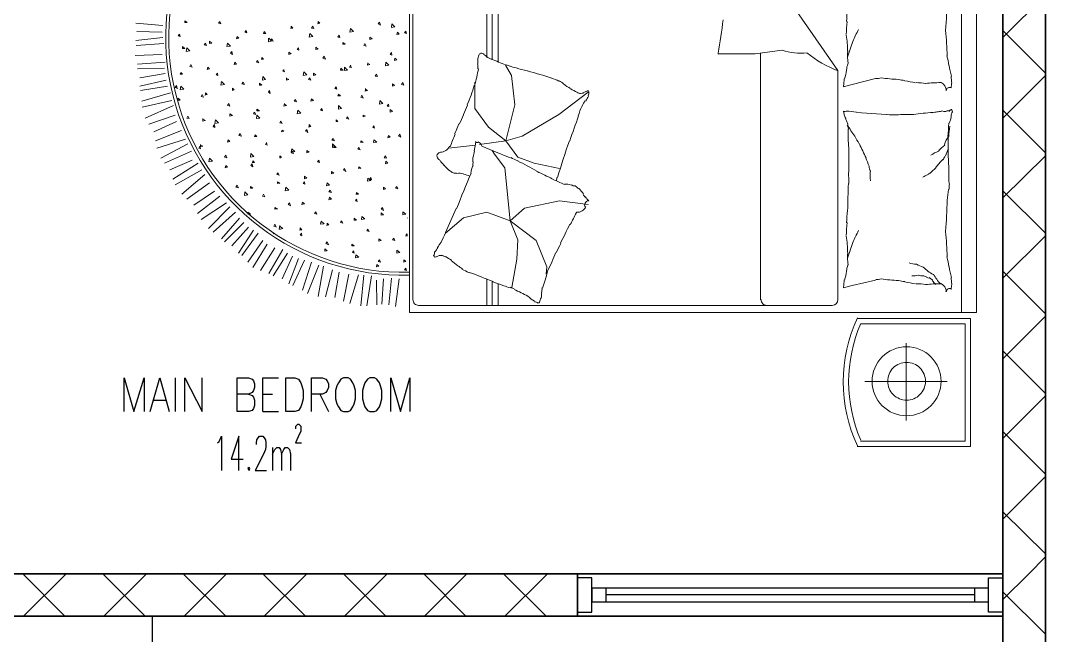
# Model space of a CAD drawing. Header units: millimetres. Extents: x -102235 to 28000, y -9692 to 28742.
# Drawn here: x -73533 to -66302, y 341 to 4678 of the extents above; entities that cross this region are included whole.
import ezdxf

# ---------------------------------------------------------------- set-up
doc = ezdxf.new("R2010")
doc.units = ezdxf.units.MM
doc.header["$MEASUREMENT"] = 0
for name, color, linetype, lineweight in [('Drawing & Figure_Pen_No__141', 7, 'Continuous', 20), ('Drawing & Figure_Pen_No__41', 7, 'Continuous', 25), ('Drawing & Figure_Pen_No__7', 7, 'Continuous', 35)]:
    doc.layers.add(name, color=color, linetype=linetype, lineweight=lineweight)

msp = doc.modelspace()

# ---------------------------------------------------------------- linework, layer by layer
at = {"layer": 'Drawing & Figure_Pen_No__141', "linetype": 'Continuous', "flags": 128}
for points in [[(-69528.9, 5619.8, 0.35115), (-71581, 6060.3, 0.35115), (-72458.7, 4153.8, 0.35115), (-70789.6, 2881.2)], [(-69545.3, 5606.5, 0.351151), (-71571.5, 6041.4, 0.351151), (-72438.1, 4158.9, 0.351152), (-70790.1, 2902.4)], [(-67008.4, 4608, 0.02654), (-66996.6, 4830.2)], [(-67699.9, 4755.1, 0.008774), (-67705.3, 4669.9)], [(-68611.4, 4447.2, 0.007904), (-68575.8, 4683)], [(-67708.4, 4578.8, 0.008188), (-67702.5, 4670.4)], [(-67699.8, 4461.1, 0.062452), (-67708.6, 4575.1)], [(-67660.6, 4530.3, 0.007879), (-67642.6, 4573.6)], [(-67641.9, 4572, 0.007962), (-67622.5, 4614.9)], [(-66996.6, 4428, 0.032938), (-67008.4, 4607.3)], [(-67680.7, 4476.3, 0.009698), (-67660.5, 4530)], [(-70295.5, 4441.7, 0.081562), (-70305.9, 4409.7)], [(-70284.8, 4447, 0.255671), (-70293.2, 4441.3)], [(-70261.3, 4437.7, 0.223779), (-70286.7, 4446.9)], [(-70259, 4436.2, 0.101371), (-70208.7, 4402.9)], [(-68160.5, 4469.2, 0.124043), (-67984.6, 4450.7)], [(-67986.1, 4450.5, 0.085274), (-67765.5, 4323.7)], [(-67697.5, 4464.7, 0.07869), (-67693.4, 4374.1)], [(-67698.6, 4420, 0.009729), (-67680.6, 4474.5)], [(-66983.9, 4360.4, 0.035783), (-66997.8, 4428.3)], [(-70329.2, 4219.4, 0.035487), (-70303.2, 4338.6)], [(-70308.3, 4338.2, 0.069901), (-70308.2, 4372.9)], [(-70305.7, 4408, 0.071857), (-70305.9, 4373.6)], [(-70211.1, 4405, 0.005071), (-70110.4, 4365.6)], [(-70105.9, 4364.5, 0.019449), (-70079.5, 4355.6)], [(-70082, 4355.5, 0.010781), (-70036.6, 4343.2)], [(-69958.2, 4322.4, 0.00619), (-70037.1, 4342.9)], [(-67696.9, 4372.5, 0.047752), (-67706.3, 4327.8)], [(-66981.5, 4360, 0.031868), (-66965.3, 4284.3)], [(-69784.2, 4271.3, 0.01127), (-69957.3, 4322.7)], [(-69734.9, 4250.6, 0.035962), (-69787, 4271.6)], [(-67727.9, 4216.3, 0.023557), (-67721.8, 4266.9)], [(-67720.3, 4265.4, 0.03451), (-67705.6, 4326.9)], [(-67500.2, 4269.4, 0.073035), (-67461.6, 4273.2)], [(-67461.7, 4273.6, 0.023298), (-67339.4, 4262.2)], [(-66967, 4284.1, 0.036865), (-66963.4, 4236.5)], [(-70381.6, 4082.9, 0.029436), (-70332.1, 4221)], [(-69701.3, 4231.7, 0.059522), (-69733.8, 4252.7)], [(-69701.5, 4231.6, 0.038394), (-69653, 4197.2)], [(-69651, 4195.7, 0.017837), (-69606.9, 4171.5)], [(-67724.7, 4211.9, 0.239093), (-67725.5, 4213.7, 0.240745), (-67727.3, 4214.1)], [(-67339.9, 4262.4, 0.018312), (-67294.3, 4254.2)], [(-67218.8, 4237.9, 0.010991), (-67294.8, 4252.6)], [(-67145.9, 4233.8, 0.04229), (-67214.6, 4239.6)], [(-67041, 4239.6, 0.027215), (-67147.9, 4233.8)], [(-67001, 4183.6, 0.263379), (-67039.4, 4240.7)], [(-66965.2, 4202.8, 0.233907), (-66989.6, 4202.9, 0.233851), (-67004.5, 4183.6)], [(-66963.5, 4238.8, 0.049196), (-66967, 4203.6)], [(-69607.9, 4171.8, 0.05346), (-69592.3, 4165.9)], [(-69593.3, 4164.4, 0.075602), (-69583.8, 4163.4)], [(-69582.1, 4163.6, 0.033514), (-69561.6, 4166)], [(-69563.4, 4168.1, 0.189973), (-69546.2, 4178.8)], [(-69546, 4111.5, 0.079712), (-69527.2, 4144.8)], [(-69532, 4180.1, 0.299466), (-69543, 4176.1)], [(-69523.9, 4174.7, 0.328706), (-69532, 4184.3)], [(-69528.2, 4145.5, 0.106367), (-69524, 4174.6)], [(-70407.5, 4015.2, 0.001508), (-70379.2, 4081)], [(-69571.9, 4075.3, 0.011262), (-69599.4, 4005.1)], [(-69548.5, 4112.1, 0.069377), (-69570.8, 4074.4)], [(-66975.4, 4045.2, 0.271435), (-66969.1, 4046.4, 0.271201), (-66967.1, 4052.5)], [(-66966.5, 4053.1, 0.215272), (-66962.7, 4049.5)], [(-70408.3, 4013.6, 0.001508), (-70437.4, 3945.9)], [(-69596, 4005, 0.004558), (-69658.3, 3830.2)], [(-67721.8, 4009.5, 0.039739), (-67727.5, 4036.8)], [(-67726.2, 4036.5, 0.36535), (-67724.7, 4038.8)], [(-67725.3, 4037, 0.117026), (-67706.8, 4038.1)], [(-67709.7, 3980.1, 0.048296), (-67720.7, 4007.8)], [(-67709.7, 3980.2, 0.06291), (-67701.9, 3958.7)], [(-67636.7, 4030.9, 0.028345), (-67708.8, 4039.4)], [(-67352.9, 4011.4, 0.006208), (-67420.6, 4014.1)], [(-67235.2, 4014.7, 0.021809), (-67353.6, 4012.9)], [(-67097.5, 4029, 0.018819), (-67234.3, 4015.8)], [(-67068.5, 4032.9, 0.019325), (-67098.7, 4027.6)], [(-67068.6, 4032.9, 0.017355), (-67034.9, 4038.9)], [(-67035.4, 4040.9, 0.129704), (-67002.1, 4037.1)], [(-66978.6, 4038.5, 0.191759), (-67002.1, 4038.3)], [(-66982, 3953.9, 0.111319), (-66967.4, 3999)], [(-66973, 4048.3, 0.36354), (-66979.4, 4036.3)], [(-66959, 4033.8, 0.153724), (-66966.8, 4000.4)], [(-66962.6, 4047.6, 0.076354), (-66959.2, 4033.2)], [(-70440.8, 3948.6, 0.004739), (-70470.2, 3878)], [(-67700.3, 3940.1, 0.016116), (-67647.7, 3862.2)], [(-67698.8, 3956.9, 0.040601), (-67692, 3910.4)], [(-67695.1, 3912.6, 0.014354), (-67690.6, 3779.1)], [(-66990.8, 3858.8, 0.014638), (-66984.8, 3954.5)], [(-66976.3, 3931.7, 0.088162), (-66983.4, 3863.2)], [(-70502.8, 3787.7, 0.003847), (-70466.5, 3875.5)], [(-67646.4, 3861.5, 0.024611), (-67616.4, 3808)], [(-66984.2, 3862.4, 0.088169), (-67014.4, 3800.5)], [(-66989.8, 3732, 0.010806), (-66988.3, 3861.2)], [(-70570.2, 3748.6, 0.296035), (-70507.3, 3791.2)], [(-70323.5, 3804.7, 0.030139), (-70332.9, 3758.5)], [(-70323.3, 3815.4, 0.053746), (-70323.8, 3800.5)], [(-70323.5, 3823.7, 0.323422), (-70313.6, 3816.3, 0.323451), (-70303.4, 3823.3)], [(-70320.8, 3816.3, 0.103333), (-70319.8, 3824)], [(-70279.4, 3793.4, 0.224273), (-70305, 3821.4)], [(-69660.9, 3829.7, 0.010817), (-69744.2, 3570.9)], [(-67689.2, 3779.6, 0.005483), (-67690.7, 3528.5)], [(-67614.3, 3806.9, 0.009464), (-67567.8, 3709)], [(-67013.3, 3799.5, 0.077542), (-67056.2, 3756.5)], [(-66987, 3770, 0.027841), (-67008.3, 3722.5)], [(-70568, 3748.5, 0.296367), (-70592.8, 3731.7, 0.296374), (-70587.5, 3702.2)], [(-70587.2, 3703, 0.023095), (-70578.1, 3694.2)], [(-70571.6, 3688.7, 0.028676), (-70579.1, 3696.1)], [(-70342.2, 3680.9, 0.053175), (-70341.4, 3711)], [(-70340.2, 3713.9, 0.031451), (-70331.4, 3757.9)], [(-70074.9, 3712.7, 0.033615), (-70023, 3687.4)], [(-69889.8, 3614.5, 0.012449), (-70026.7, 3688.8)], [(-67570.5, 3710.2, 0.015942), (-67545.8, 3650.5)], [(-67056.7, 3755.4, 0.077534), (-67110.7, 3727.5)], [(-67027.7, 3697.4, 0.023713), (-67076.6, 3641.4)], [(-67009.8, 3719.6, 0.048677), (-67026, 3694.4)], [(-66984, 3603.1, 0.018424), (-66990, 3731.7)], [(-70558.8, 3672.3, 0.005706), (-70570.4, 3685.5)], [(-70559.9, 3672.7, 0.004305), (-70544.7, 3655.3)], [(-70544.7, 3657.2, 0.027523), (-70511.1, 3623.4)], [(-70510.1, 3623.3, 0.046179), (-70487.3, 3606.2)], [(-70342.2, 3652.8, 0.056312), (-70355.5, 3601.8)], [(-70339.6, 3680.6, 0.055207), (-70340.5, 3651.3)], [(-67546.6, 3649.2, 0.072555), (-67539.4, 3616.4)], [(-67537.4, 3619.3, 0.033301), (-67537.1, 3546.8)], [(-67075.2, 3639.4, 0.031192), (-67116.6, 3601.4)], [(-70489, 3606.9, 0.194133), (-70456.2, 3601.4)], [(-70353.7, 3601.7, 0.010782), (-70456.4, 3350.6)], [(-70408, 3595.9, 0.133743), (-70455.8, 3598.2)], [(-70363.4, 3580.1, 0.005774), (-70407.3, 3594.9)], [(-69781.4, 3560.7, 0.008875), (-69888.8, 3613.3)], [(-69695.6, 3521.4, 0.011492), (-69780.2, 3558.6)], [(-69746.9, 3572.3, 0.025486), (-69752.6, 3548.9)], [(-67133.9, 3589.7, 0.023192), (-67167.3, 3573.7)], [(-67117.9, 3601.2, 0.046864), (-67133.3, 3590.9)], [(-66983.3, 3602.7, 0.031991), (-66981.9, 3528.7)], [(-69647.9, 3517.3, 0.133718), (-69695.4, 3523.3)], [(-69649.4, 3519.9, 0.194082), (-69617.1, 3511.9)], [(-69616.9, 3508.8, 0.046171), (-69595.4, 3490)], [(-69592.2, 3492.5, 0.027542), (-69561.2, 3456.1)], [(-67692.3, 3527.6, 0.007137), (-67698.3, 3335.6)], [(-66996.4, 3410.8, 0.017902), (-66985.6, 3485.9)], [(-66979.1, 3524.8, 0.03344), (-66983.6, 3484.7)], [(-69564.6, 3451.6, 0.004365), (-69550.8, 3433.1)], [(-69524.4, 3405.6, 0.296355), (-69550.5, 3390.7, 0.29642), (-69547.4, 3360.9)], [(-69540.3, 3423.2, 0.005755), (-69550.8, 3437.2)], [(-69530, 3412.4, 0.028857), (-69536.9, 3420.3)], [(-69531.6, 3414.7, 0.023299), (-69523.2, 3405.1)], [(-67008.4, 3189.8, 0.02654), (-66996.6, 3412)], [(-70458.8, 3352.7, 0.004568), (-70534.7, 3182.3)], [(-69610.4, 3325.3, 0.296017), (-69544.4, 3363)], [(-67699.9, 3336.9, 0.008774), (-67705.3, 3251.8)], [(-69654.4, 3238.9, 0.003795), (-69611.7, 3323.2)], [(-69656.8, 3241.8, 0.004743), (-69691.3, 3173.9)], [(-67708.4, 3160.6, 0.008188), (-67702.5, 3252.3)], [(-67641.9, 3153.9, 0.007962), (-67622.5, 3196.8)], [(-66996.6, 3009.8, 0.032938), (-67008.4, 3189.2)], [(-70565, 3113.8, 0.069403), (-70590.2, 3077.9)], [(-70533.8, 3180, 0.01121), (-70566.6, 3112.2)], [(-69689.5, 3173.2, 0.001578), (-69724.3, 3106.9)], [(-67699.8, 3042.9, 0.062452), (-67708.6, 3156.9)], [(-67680.7, 3058.1, 0.009698), (-67660.5, 3111.9)], [(-67660.6, 3112.1, 0.007879), (-67642.6, 3155.5)], [(-70618.3, 3018.7, 0.106341), (-70611.9, 3047.4)], [(-70610.4, 3046.1, 0.079821), (-70589.1, 3077.9)], [(-69817, 2908.5, 0.029453), (-69757.1, 3042.4)], [(-69754.1, 3041.8, 0.001582), (-69720.3, 3106.3)], [(-67697.5, 3042.3, 0.07869), (-67693.4, 2951.7)], [(-67698.6, 3001.8, 0.009729), (-67680.6, 3056.3)], [(-70611.9, 3009.7, 0.328686), (-70619.2, 3019.9)], [(-70598.1, 3011.4, 0.299406), (-70609.3, 3008.3)], [(-70598.4, 3012.1, 0.189981), (-70580.5, 3021.4)], [(-70580.4, 3020.5, 0.033512), (-70559.7, 3021.3)], [(-70560.8, 3022.1, 0.075613), (-70551.4, 3020.4)], [(-70553, 3019, 0.053487), (-70537.8, 3012)], [(-70534.4, 3014.5, 0.017846), (-70492.4, 2987)], [(-70494, 2985.6, 0.038371), (-70448.3, 2947.7)], [(-67265, 2968.5, 0.04753), (-67212.6, 2958.3)], [(-66983.9, 2942.3, 0.035783), (-66997.8, 3010.1)], [(-70415.9, 2923.7, 0.059476), (-70446.7, 2947.1)], [(-70368.8, 2898.6, 0.03597), (-70419.2, 2923.6)], [(-70198.3, 2836.7, 0.011239), (-70366.6, 2901.1)], [(-69850.7, 2789.4, 0.03548), (-69815.6, 2906.3)], [(-67720.3, 2847.2, 0.03451), (-67705.6, 2908.8)], [(-67696.9, 2954.3, 0.047752), (-67706.3, 2909.6)], [(-67212.9, 2958.9, 0.047539), (-67163.4, 2938.9)], [(-67164.2, 2938.1, 0.077379), (-67094.4, 2886.9)], [(-66981.5, 2941.9, 0.031868), (-66965.3, 2866.2)], [(-70123.3, 2807.1, 0.006219), (-70200.7, 2833.7)], [(-67727.9, 2798.2, 0.023557), (-67721.8, 2848.7)], [(-67500.2, 2851.2, 0.073035), (-67461.6, 2855.1)], [(-67461.7, 2855.5, 0.023298), (-67339.4, 2844)], [(-67339.9, 2844.2, 0.018312), (-67294.3, 2836.1)], [(-67218.8, 2819.7, 0.010991), (-67294.8, 2834.4)], [(-67244.2, 2876.5, 0.064149), (-67197.5, 2882.5)], [(-67145.9, 2815.6, 0.04229), (-67214.6, 2821.4)], [(-67199.9, 2882.5, 0.082118), (-67163.8, 2876.5)], [(-67160.5, 2876.4, 0.013197), (-67140.1, 2868.8)], [(-67041, 2821.4, 0.027215), (-67147.9, 2815.6)], [(-67141, 2867.5, 0.015396), (-67123.9, 2860)], [(-67122.4, 2864.3, 0.07035), (-67098.2, 2848.4)], [(-67101.4, 2844.1, 0.053713), (-67075.4, 2815.7)], [(-67092.4, 2889.6, 0.077387), (-67041.5, 2819.6)], [(-67001, 2765.4, 0.263379), (-67039.4, 2822.5)], [(-66967, 2865.9, 0.036865), (-66963.4, 2818.4)], [(-70123.1, 2807.2, 0.010776), (-70078.8, 2791.5)], [(-70076.1, 2796.2, 0.019465), (-70050.4, 2785.3)], [(-70050.2, 2781.2, 0.005054), (-69953.2, 2734.4)], [(-69855.2, 2757.7, 0.071836), (-69858.1, 2723.3)], [(-69857.1, 2758.2, 0.070039), (-69854.3, 2792.8)], [(-67724.7, 2793.8, 0.239093), (-67725.5, 2795.5, 0.240745), (-67727.3, 2796)], [(-66965.2, 2784.7, 0.233907), (-66989.6, 2784.8, 0.233851), (-67004.5, 2765.4)], [(-66963.5, 2816.4, 0.049196), (-66967, 2781.2)], [(-70764.3, 2709.3, 0.414214), (-70724, 2669)], [(-69953.5, 2734.4, 0.101371), (-69905.9, 2697.3)], [(-69882.9, 2683.3, 0.223788), (-69907.5, 2694.4)], [(-69869.1, 2690.2, 0.255655), (-69877.9, 2685.2)], [(-69859.8, 2721.4, 0.081583), (-69872.6, 2690.3)], [(-68308.9, 2709.3, 0.414214), (-68268.7, 2669)], [(-67807.3, 2669, 0.414186), (-67767.1, 2709.3)], [(-67629.1, 2580.4, 0.221338), (-67629.1, 1678.2)], [(-67605, 2541.1, 0.208448), (-67605, 1717.4)]]:
    msp.add_lwpolyline(points, format="xyb", dxfattribs=at)
for points in [[(-70789.7, 5615.4), (-70789.7, 2618.2)], [(-66895, 2618.2), (-66895, 5615.4)], [(-66789.2, 2618.2), (-66789.2, 5615.4)], [(-70764.3, 2707.1), (-70764.3, 5518.1)], [(-70243.6, 5560.4), (-70243.6, 4417.4)], [(-70205.5, 5560.4), (-70205.5, 4400.5)], [(-70163.1, 5560.4), (-70163.1, 4383.5)], [(-67767.1, 4324.3), (-68622.2, 5560.4)], [(-66602.9, 4557.1), (-66302.3, 4857.7)], [(-72529.6, 4641.8), (-72720.1, 4658.7)], [(-72372.9, 4675.6), (-72356, 4662.9)], [(-72372.9, 4675.6), (-72372.9, 4662.9)], [(-72372.9, 4662.9), (-72360.2, 4662.9)], [(-72127.4, 4671.4), (-72135.9, 4658.7)], [(-72135.9, 4658.7), (-72118.9, 4654.5)], [(-72127.4, 4671.4), (-72118.9, 4654.5)], [(-71623.6, 4637.5), (-71610.9, 4624.8)], [(-71623.6, 4637.5), (-71623.6, 4620.6)], [(-71471.2, 4637.5), (-71479.7, 4624.8)], [(-71471.2, 4637.5), (-71462.8, 4620.6)], [(-71437.4, 4654.5), (-71420.4, 4658.7)], [(-71433.1, 4671.4), (-71420.4, 4658.7)], [(-71433.1, 4671.4), (-71433.1, 4654.5)], [(-71001.3, 4667.2), (-71009.8, 4654.5)], [(-71009.8, 4654.5), (-70992.9, 4646)], [(-71001.3, 4667.2), (-70992.9, 4646)], [(-70912.4, 4654.5), (-70916.7, 4629.1)], [(-70916.7, 4629.1), (-70891.3, 4633.3)], [(-70912.4, 4654.5), (-70891.3, 4633.3)], [(-72529.6, 4557.1), (-72720.1, 4535.9)], [(-72533.8, 4595.2), (-72711.6, 4599.4)], [(-72411, 4582.5), (-72419.5, 4569.8)], [(-72419.5, 4569.8), (-72406.8, 4565.6)], [(-72411, 4582.5), (-72406.8, 4565.6)], [(-72004.6, 4565.6), (-72008.9, 4548.6)], [(-72004.6, 4565.6), (-71991.9, 4552.9)], [(-71941.1, 4607.9), (-71949.6, 4595.2)], [(-71949.6, 4595.2), (-71936.9, 4591)], [(-71941.1, 4607.9), (-71936.9, 4591)], [(-71814.1, 4599.4), (-71818.4, 4586.7)], [(-71818.4, 4586.7), (-71801.4, 4586.7)], [(-71814.1, 4599.4), (-71801.4, 4586.7)], [(-71627.9, 4620.6), (-71610.9, 4624.8)], [(-71492.4, 4586.7), (-71496.6, 4561.3)], [(-71496.6, 4561.3), (-71471.2, 4565.6)], [(-71492.4, 4586.7), (-71471.2, 4565.6)], [(-71479.7, 4624.8), (-71462.8, 4620.6)], [(-71285, 4574), (-71293.4, 4561.3)], [(-71293.4, 4561.3), (-71280.7, 4557.1)], [(-71285, 4574), (-71280.7, 4557.1)], [(-71204.5, 4620.6), (-71208.8, 4595.2)], [(-71208.8, 4595.2), (-71183.4, 4599.4)], [(-71204.5, 4620.6), (-71183.4, 4599.4)], [(-71069.1, 4561.3), (-71052.1, 4548.6)], [(-71069.1, 4561.3), (-71069.1, 4544.4)], [(-70874.3, 4595.2), (-70878.6, 4578.3)], [(-70878.6, 4578.3), (-70861.6, 4582.5)], [(-70874.3, 4595.2), (-70861.6, 4582.5)], [(-70815.1, 4603.7), (-70823.5, 4591)], [(-70823.5, 4591), (-70810.8, 4586.7)], [(-70815.1, 4603.7), (-70810.8, 4586.7)], [(-66302.3, 4307.3), (-66602.9, 4607.9)], [(-72521.1, 4514.8), (-72715.8, 4502.1)], [(-72389.9, 4493.6), (-72372.9, 4480.9)], [(-72389.9, 4493.6), (-72389.9, 4480.9)], [(-72360.2, 4485.1), (-72364.5, 4459.7)], [(-72360.2, 4485.1), (-72339.1, 4464)], [(-72229, 4519), (-72237.5, 4506.3)], [(-72237.5, 4506.3), (-72220.5, 4502.1)], [(-72229, 4519), (-72220.5, 4502.1)], [(-72199.4, 4531.7), (-72182.4, 4519)], [(-72199.4, 4531.7), (-72199.4, 4514.8)], [(-72199.4, 4514.8), (-72182.4, 4519)], [(-72072.4, 4519), (-72076.6, 4493.6)], [(-72076.6, 4493.6), (-72051.2, 4497.8)], [(-72072.4, 4519), (-72051.2, 4497.8)], [(-72008.9, 4548.6), (-71991.9, 4552.9)], [(-71784.5, 4552.9), (-71784.5, 4527.5)], [(-71784.5, 4527.5), (-71763.3, 4531.7)], [(-71780.3, 4552.9), (-71763.3, 4531.7)], [(-71759.1, 4548.6), (-71767.6, 4535.9)], [(-71767.6, 4535.9), (-71750.6, 4531.7)], [(-71759.1, 4548.6), (-71750.6, 4531.7)], [(-71572.8, 4485.1), (-71581.3, 4472.4)], [(-71572.8, 4485.1), (-71568.6, 4468.2)], [(-71450.1, 4489.4), (-71433.1, 4476.7)], [(-71450.1, 4489.4), (-71450.1, 4472.4)], [(-71259.6, 4523.2), (-71242.6, 4510.5)], [(-71259.6, 4523.2), (-71259.6, 4510.5)], [(-71259.6, 4510.5), (-71242.6, 4510.5)], [(-71102.9, 4514.8), (-71111.4, 4502.1)], [(-71111.4, 4502.1), (-71094.5, 4497.8)], [(-71102.9, 4514.8), (-71094.5, 4497.8)], [(-71069.1, 4544.4), (-71052.1, 4548.6)], [(-72533.8, 4438.6), (-72724.3, 4430.1)], [(-72389.9, 4480.9), (-72372.9, 4480.9)], [(-72364.5, 4459.7), (-72339.1, 4464)], [(-72042.7, 4459.7), (-72051.2, 4447)], [(-72051.2, 4447), (-72038.5, 4438.6)], [(-72042.7, 4459.7), (-72038.5, 4438.6)], [(-71831.1, 4417.4), (-71818.4, 4404.7)], [(-71831.1, 4417.4), (-71831.1, 4404.7)], [(-71640.6, 4455.5), (-71623.6, 4442.8)], [(-71640.6, 4455.5), (-71640.6, 4438.6)], [(-71640.6, 4438.6), (-71627.9, 4442.8)], [(-71581.3, 4472.4), (-71568.6, 4468.2)], [(-71450.1, 4472.4), (-71437.4, 4476.7)], [(-71390.8, 4425.9), (-71399.3, 4413.2)], [(-71399.3, 4413.2), (-71382.3, 4404.7)], [(-71390.8, 4425.9), (-71382.3, 4404.7)], [(-70916.7, 4451.3), (-70925.1, 4438.6)], [(-70925.1, 4438.6), (-70912.4, 4434.3)], [(-70916.7, 4451.3), (-70912.4, 4434.3)], [(-70891.3, 4413.2), (-70895.5, 4396.2)], [(-70891.3, 4413.2), (-70878.6, 4400.5)], [(-68160.8, 4468.2), (-68351.3, 4442.8), (-68613.7, 4442.8)], [(-68313.2, 2707.1), (-68313.2, 4447)], [(-72512.6, 4383.5), (-72707.4, 4370.8)], [(-72516.9, 4341.2), (-72707.4, 4337)], [(-72330.6, 4366.6), (-72339.1, 4353.9)], [(-72339.1, 4353.9), (-72322.1, 4349.7)], [(-72330.6, 4366.6), (-72322.1, 4349.7)], [(-72212.1, 4349.7), (-72216.3, 4332.7)], [(-72212.1, 4349.7), (-72199.4, 4337)], [(-72021.6, 4383.5), (-72025.8, 4366.6)], [(-72025.8, 4366.6), (-72008.9, 4370.8)], [(-72021.6, 4383.5), (-72008.9, 4370.8)], [(-71860.7, 4396.2), (-71869.2, 4383.5)], [(-71869.2, 4383.5), (-71852.2, 4379.3)], [(-71860.7, 4396.2), (-71852.2, 4379.3)], [(-71835.3, 4404.7), (-71818.4, 4404.7)], [(-71272.3, 4341.2), (-71276.5, 4328.5)], [(-71272.3, 4341.2), (-71259.6, 4328.5)], [(-71246.9, 4349.7), (-71225.7, 4328.5)], [(-71246.9, 4349.7), (-71246.9, 4328.5)], [(-71204.5, 4362.4), (-71213, 4349.7)], [(-71213, 4349.7), (-71196.1, 4345.4)], [(-71204.5, 4362.4), (-71200.3, 4345.4)], [(-71081.8, 4379.3), (-71086, 4362.4)], [(-71086, 4362.4), (-71069.1, 4366.6)], [(-71081.8, 4375.1), (-71069.1, 4366.6)], [(-70954.8, 4383.5), (-70959, 4358.1)], [(-70959, 4358.1), (-70933.6, 4362.4)], [(-70954.8, 4383.5), (-70933.6, 4362.4)], [(-70895.5, 4396.2), (-70878.6, 4400.5)], [(-70070, 4290.4), (-70112.3, 4362.4)], [(-72512.6, 4303.1), (-72690.4, 4273.5)], [(-72402.6, 4311.6), (-72406.8, 4298.9)], [(-72406.8, 4298.9), (-72389.9, 4298.9)], [(-72402.6, 4311.6), (-72389.9, 4298.9)], [(-72216.3, 4332.7), (-72199.4, 4337)], [(-72144.3, 4307.3), (-72152.8, 4294.6)], [(-72152.8, 4294.6), (-72140.1, 4290.4)], [(-72144.3, 4307.3), (-72140.1, 4290.4)], [(-71822.6, 4281.9), (-71826.8, 4256.5)], [(-71822.6, 4281.9), (-71805.7, 4260.8)], [(-71674.4, 4332.7), (-71678.7, 4328.5), (-71682.9, 4320)], [(-71682.9, 4320), (-71670.2, 4315.8)], [(-71674.4, 4332.7), (-71674.4, 4328.5)], [(-71674.4, 4328.5), (-71670.2, 4315.8)], [(-71657.5, 4273.5), (-71657.5, 4256.5)], [(-71657.5, 4269.2), (-71640.6, 4260.8)], [(-71534.7, 4315.8), (-71539, 4290.4)], [(-71539, 4290.4), (-71513.6, 4294.6)], [(-71534.7, 4315.8), (-71513.6, 4294.6)], [(-71492.4, 4273.5), (-71500.9, 4260.8)], [(-71492.4, 4273.5), (-71483.9, 4256.5)], [(-71467, 4307.3), (-71450.1, 4294.6)], [(-71467, 4307.3), (-71467, 4290.4)], [(-71467, 4290.4), (-71450.1, 4294.6)], [(-71276.5, 4328.5), (-71272.3, 4328.5)], [(-71272.3, 4328.5), (-71259.6, 4328.5)], [(-71246.9, 4328.5), (-71251.1, 4324.3)], [(-71246.9, 4324.3), (-71225.7, 4328.5)], [(-71022.5, 4298.9), (-71031, 4286.2)], [(-71031, 4286.2), (-71014, 4281.9)], [(-71022.5, 4298.9), (-71014, 4281.9)], [(-70108.1, 3829), (-70044.6, 4083), (-70070, 4290.4)], [(-67767.1, 4324.3), (-67767.1, 2707.1)], [(-67729, 4210), (-67665.5, 4226.9), (-67500.4, 4269.2)], [(-66602.9, 3989.8), (-66302.3, 4290.4)], [(-72504.2, 4256.5), (-72690.4, 4214.2)], [(-72495.7, 4214.2), (-72686.2, 4184.6)], [(-72432.2, 4218.4), (-72440.7, 4205.7)], [(-72440.7, 4205.7), (-72423.7, 4197.3)], [(-72432.2, 4218.4), (-72428, 4197.3)], [(-72402.6, 4214.2), (-72406.8, 4188.8)], [(-72402.6, 4214.2), (-72381.4, 4193)], [(-72114.7, 4248.1), (-72118.9, 4222.7)], [(-72118.9, 4222.7), (-72093.5, 4226.9)], [(-72114.7, 4248.1), (-72093.5, 4226.9)], [(-72038.5, 4201.5), (-72025.8, 4188.8)], [(-72038.5, 4201.5), (-72038.5, 4184.6)], [(-71962.3, 4243.8), (-71970.8, 4231.1)], [(-71970.8, 4231.1), (-71953.8, 4226.9)], [(-71962.3, 4243.8), (-71953.8, 4226.9)], [(-71848, 4235.4), (-71831.1, 4222.7)], [(-71848, 4235.4), (-71848, 4222.7)], [(-71848, 4222.7), (-71835.3, 4222.7)], [(-71826.8, 4256.5), (-71805.7, 4260.8)], [(-71657.5, 4256.5), (-71640.6, 4260.8)], [(-71500.9, 4260.8), (-71483.9, 4256.5)], [(-71306.1, 4210), (-71314.6, 4197.3)], [(-71314.6, 4197.3), (-71301.9, 4193)], [(-71306.1, 4210), (-71301.9, 4193)], [(-71098.7, 4197.3), (-71098.7, 4180.3)], [(-70908.2, 4231.1), (-70895.5, 4218.4)], [(-70908.2, 4231.1), (-70908.2, 4214.2)], [(-70908.2, 4214.2), (-70895.5, 4218.4)], [(-70836.2, 4239.6), (-70844.7, 4226.9)], [(-70844.7, 4226.9), (-70827.8, 4222.7)], [(-70836.2, 4239.6), (-70827.8, 4222.7)], [(-70230.9, 3926.3), (-70328.2, 4057.6), (-70328.2, 4243.8)], [(-72474.5, 4167.6), (-72677.7, 4108.4)], [(-72419.5, 4129.5), (-72423.7, 4116.8)], [(-72419.5, 4129.5), (-72406.8, 4116.8)], [(-72406.8, 4188.8), (-72381.4, 4193)], [(-72250.2, 4154.9), (-72258.6, 4142.2)], [(-72258.6, 4142.2), (-72241.7, 4138)], [(-72250.2, 4154.9), (-72241.7, 4138)], [(-72233.2, 4150.7), (-72216.3, 4154.9)], [(-72229, 4167.6), (-72216.3, 4154.9)], [(-72229, 4167.6), (-72229, 4150.7)], [(-72038.5, 4184.6), (-72025.8, 4188.8)], [(-71776, 4184.6), (-71784.5, 4171.9)], [(-71784.5, 4171.9), (-71771.8, 4163.4)], [(-71776, 4184.6), (-71771.8, 4163.4)], [(-71479.7, 4125.3), (-71483.9, 4108.4)], [(-71479.7, 4125.3), (-71467, 4112.6)], [(-71289.2, 4159.2), (-71293.4, 4146.5)], [(-71293.4, 4146.5), (-71276.5, 4146.5)], [(-71289.2, 4159.2), (-71276.5, 4146.5)], [(-71124.1, 4150.7), (-71132.6, 4138)], [(-71132.6, 4138), (-71115.6, 4129.5)], [(-71124.1, 4150.7), (-71115.6, 4129.5)], [(-71102.9, 4180.3), (-71086, 4184.6)], [(-71098.7, 4193), (-71086, 4184.6)], [(-69528.1, 4171.9), (-69735.6, 4015.2)], [(-72466.1, 4112.6), (-72673.5, 4066)], [(-72453.4, 4078.7), (-72652.3, 3989.8)], [(-72423.7, 4116.8), (-72406.8, 4116.8)], [(-72063.9, 4091.4), (-72072.4, 4078.7)], [(-72072.4, 4078.7), (-72055.4, 4074.5)], [(-72063.9, 4091.4), (-72055.4, 4074.5)], [(-71864.9, 4053.3), (-71848, 4040.6)], [(-71864.9, 4053.3), (-71864.9, 4040.6)], [(-71670.2, 4091.4), (-71674.4, 4074.5)], [(-71674.4, 4074.5), (-71657.5, 4078.7)], [(-71670.2, 4087.2), (-71657.5, 4078.7)], [(-71594, 4121.1), (-71602.5, 4108.4)], [(-71602.5, 4108.4), (-71585.5, 4104.1)], [(-71594, 4121.1), (-71585.5, 4104.1)], [(-71483.9, 4108.4), (-71467, 4112.6)], [(-71407.7, 4057.6), (-71416.2, 4044.9)], [(-71407.7, 4057.6), (-71403.5, 4040.6)], [(-71289.2, 4078.7), (-71268, 4057.6)], [(-71289.2, 4078.7), (-71289.2, 4053.3)], [(-71289.2, 4053.3), (-71268, 4057.6)], [(-70997.1, 4108.4), (-71001.3, 4087.2)], [(-71001.3, 4087.2), (-70975.9, 4091.4)], [(-70997.1, 4112.6), (-70975.9, 4091.4)], [(-70937.8, 4087.2), (-70946.3, 4074.5)], [(-70946.3, 4074.5), (-70933.6, 4070.3)], [(-70937.8, 4087.2), (-70933.6, 4070.3)], [(-70925.1, 4049.1), (-70908.2, 4036.4)], [(-70925.1, 4049.1), (-70925.1, 4032.2)], [(-72440.7, 4011), (-72626.9, 3947.5)], [(-72351.8, 4002.5), (-72360.2, 3989.8)], [(-72360.2, 3989.8), (-72343.3, 3985.6)], [(-72351.8, 4002.5), (-72343.3, 3985.6)], [(-72245.9, 3985.6), (-72245.9, 3968.7)], [(-72245.9, 3981.4), (-72229, 3972.9)], [(-72157, 3977.1), (-72161.3, 3951.7)], [(-72157, 3977.1), (-72135.9, 3956)], [(-72055.4, 4019.5), (-72038.5, 4006.8)], [(-72055.4, 4019.5), (-72055.4, 4002.5)], [(-72055.4, 4002.5), (-72038.5, 4006.8)], [(-71881.9, 4032.2), (-71890.3, 4019.5)], [(-71890.3, 4019.5), (-71873.4, 4015.2)], [(-71881.9, 4032.2), (-71873.4, 4015.2)], [(-71864.9, 4011), (-71869.2, 3985.6)], [(-71869.2, 3985.6), (-71843.8, 3989.8)], [(-71864.9, 4040.6), (-71848, 4040.6)], [(-71864.9, 4011), (-71843.8, 3989.8)], [(-71577.1, 4044.9), (-71581.3, 4019.5)], [(-71581.3, 4019.5), (-71555.9, 4023.7)], [(-71577.1, 4044.9), (-71555.9, 4023.7)], [(-71416.2, 4044.9), (-71403.5, 4040.6)], [(-71306.1, 3977.1), (-71293.4, 3964.4)], [(-71306.1, 3977.1), (-71306.1, 3964.4)], [(-71225.7, 3998.3), (-71234.2, 3985.6)], [(-71234.2, 3985.6), (-71217.2, 3981.4)], [(-71225.7, 3998.3), (-71217.2, 3981.4)], [(-71115.6, 4011), (-71098.7, 4002.5)], [(-71115.6, 4011), (-71115.6, 3998.3)], [(-71115.6, 3998.3), (-71102.9, 4002.5)], [(-70925.1, 4032.2), (-70908.2, 4036.4)], [(-69735.6, 4015.2), (-69993.8, 3862.8)], [(-67424.2, 4015.2), (-67635.8, 4027.9)], [(-66302.3, 3744.3), (-66602.9, 4044.9)], [(-72432.2, 3964.4), (-72593.1, 3892.5)], [(-72245.9, 3968.7), (-72233.2, 3972.9)], [(-72165.5, 3943.3), (-72174, 3930.6)], [(-72174, 3930.6), (-72161.3, 3922.1)], [(-72165.5, 3943.3), (-72161.3, 3922.1)], [(-72161.3, 3951.7), (-72135.9, 3956)], [(-71699.8, 3964.4), (-71704.1, 3956)], [(-71704.1, 3956), (-71699.8, 3956), (-71687.1, 3951.7)], [(-71695.6, 3968.7), (-71699.8, 3964.4)], [(-71695.6, 3968.7), (-71687.1, 3951.7)], [(-71687.1, 3905.2), (-71691.4, 3892.5)], [(-71687.1, 3905.2), (-71674.4, 3896.7)], [(-71513.6, 3909.4), (-71522, 3896.7)], [(-71513.6, 3909.4), (-71505.1, 3888.2)], [(-71500.9, 3926.3), (-71483.9, 3930.6)], [(-71496.6, 3943.3), (-71483.9, 3930.6)], [(-71496.6, 3943.3), (-71496.6, 3926.3)], [(-71306.1, 3964.4), (-71293.4, 3964.4)], [(-71039.4, 3934.8), (-71047.9, 3922.1)], [(-71047.9, 3922.1), (-71035.2, 3917.9)], [(-71039.4, 3934.8), (-71035.2, 3917.9)], [(-70230.9, 3926.3), (-70108.1, 3829), (-70294.4, 3803.6)], [(-72398.3, 3900.9), (-72580.4, 3829)], [(-72368.7, 3841.7), (-72571.9, 3778.2)], [(-72068.1, 3837.4), (-72072.4, 3820.5)], [(-72068.1, 3837.4), (-72055.4, 3824.7)], [(-71983.5, 3879.8), (-71991.9, 3867.1)], [(-71991.9, 3867.1), (-71975, 3862.8)], [(-71983.5, 3879.8), (-71975, 3862.8)], [(-71877.6, 3871.3), (-71881.9, 3858.6)], [(-71881.9, 3858.6), (-71864.9, 3858.6)], [(-71877.6, 3871.3), (-71864.9, 3858.6)], [(-71691.4, 3892.5), (-71674.4, 3896.7)], [(-71522, 3896.7), (-71505.1, 3888.2)], [(-71327.3, 3845.9), (-71335.8, 3833.2)], [(-71335.8, 3833.2), (-71318.8, 3829)], [(-71327.3, 3845.9), (-71318.8, 3829)], [(-71039.4, 3837.4), (-71043.7, 3816.3)], [(-71039.4, 3837.4), (-71018.3, 3820.5)], [(-70937.8, 3867.1), (-70942.1, 3850.1)], [(-70942.1, 3850.1), (-70925.1, 3854.4)], [(-70937.8, 3867.1), (-70925.1, 3854.4)], [(-70857.4, 3875.5), (-70865.9, 3862.8)], [(-70865.9, 3862.8), (-70848.9, 3854.4)], [(-70857.4, 3875.5), (-70848.9, 3854.4)], [(-69993.8, 3862.8), (-70108.1, 3829), (-70023.4, 3714.7), (-69909.1, 3672.3)], [(-72351.8, 3807.8), (-72542.3, 3706.2)], [(-72267.1, 3790.9), (-72275.6, 3778.2)], [(-72275.6, 3778.2), (-72262.9, 3773.9)], [(-72267.1, 3790.9), (-72262.9, 3773.9)], [(-72262.9, 3803.6), (-72262.9, 3786.6)], [(-72262.9, 3799.3), (-72245.9, 3790.9)], [(-72262.9, 3786.6), (-72245.9, 3790.9)], [(-72072.4, 3820.5), (-72055.4, 3824.7)], [(-71797.2, 3816.3), (-71805.7, 3803.6)], [(-71805.7, 3803.6), (-71793, 3799.3)], [(-71797.2, 3816.3), (-71793, 3799.3)], [(-71619.4, 3773.9), (-71623.6, 3748.5)], [(-71619.4, 3773.9), (-71598.2, 3752.8)], [(-71513.6, 3761.2), (-71496.6, 3748.5)], [(-71513.6, 3761.2), (-71513.6, 3744.3)], [(-71331.5, 3807.8), (-71310.4, 3786.6)], [(-71331.5, 3807.8), (-71331.5, 3782.4)], [(-71331.5, 3782.4), (-71310.4, 3786.6)], [(-71323.1, 3795.1), (-71306.1, 3782.4)], [(-71323.1, 3795.1), (-71323.1, 3782.4)], [(-71323.1, 3782.4), (-71306.1, 3782.4)], [(-71145.3, 3782.4), (-71153.7, 3769.7)], [(-71153.7, 3769.7), (-71136.8, 3765.5)], [(-71145.3, 3782.4), (-71136.8, 3765.5)], [(-71132.6, 3829), (-71115.6, 3816.3)], [(-71132.6, 3829), (-71132.6, 3816.3)], [(-71132.6, 3816.3), (-71115.6, 3820.5)], [(-71043.7, 3816.3), (-71018.3, 3820.5)], [(-70324, 3799.3), (-70514.5, 3778.2)], [(-70078.5, 3710.4), (-70192.8, 3757), (-70277.4, 3790.9)], [(-70188.5, 3735.8), (-70205.5, 3761.2)], [(-72326.4, 3757), (-72516.9, 3672.3)], [(-72322.1, 3693.5), (-72478.8, 3625.8)], [(-72199.4, 3706.2), (-72203.6, 3680.8)], [(-72199.4, 3706.2), (-72178.2, 3685)], [(-72085.1, 3727.4), (-72093.5, 3714.7)], [(-72093.5, 3714.7), (-72076.6, 3710.4)], [(-72085.1, 3727.4), (-72076.6, 3710.4)], [(-71907.3, 3740.1), (-71911.5, 3714.7)], [(-71911.5, 3714.7), (-71886.1, 3718.9)], [(-71907.3, 3740.1), (-71886.1, 3718.9)], [(-71894.6, 3689.3), (-71881.9, 3676.6)], [(-71894.6, 3689.3), (-71894.6, 3676.6)], [(-71704.1, 3723.1), (-71699.8, 3718.9)], [(-71704.1, 3723.1), (-71704.1, 3710.4)], [(-71704.1, 3710.4), (-71699.8, 3710.4), (-71691.4, 3714.7)], [(-71699.8, 3718.9), (-71691.4, 3714.7)], [(-71615.2, 3757), (-71623.6, 3744.3)], [(-71623.6, 3748.5), (-71598.2, 3752.8)], [(-71623.6, 3744.3), (-71606.7, 3740.1)], [(-71615.2, 3757), (-71606.7, 3740.1)], [(-71513.6, 3744.3), (-71500.9, 3748.5)], [(-71428.9, 3693.5), (-71437.4, 3680.8)], [(-71428.9, 3693.5), (-71424.7, 3676.6)], [(-70959, 3723.1), (-70967.5, 3710.4)], [(-70967.5, 3710.4), (-70950.5, 3706.2)], [(-70959, 3723.1), (-70950.5, 3706.2)], [(-70116.6, 3638.5), (-70188.5, 3735.8)], [(-66602.9, 3426.8), (-66302.3, 3723.1)], [(-72279.8, 3672.3), (-72457.6, 3558)], [(-72254.4, 3625.8), (-72440.7, 3519.9)], [(-72199.4, 3680.8), (-72178.2, 3685)], [(-72085.1, 3655.4), (-72089.3, 3638.5)], [(-72089.3, 3638.5), (-72072.4, 3642.7)], [(-72085.1, 3655.4), (-72072.4, 3642.7)], [(-71898.8, 3668.1), (-71907.3, 3655.4)], [(-71907.3, 3655.4), (-71894.6, 3646.9)], [(-71898.8, 3676.6), (-71881.9, 3676.6)], [(-71898.8, 3668.1), (-71894.6, 3646.9)], [(-71437.4, 3680.8), (-71424.7, 3676.6)], [(-71246.9, 3634.2), (-71255.3, 3621.5)], [(-71255.3, 3621.5), (-71238.4, 3613.1)], [(-71246.9, 3634.2), (-71238.4, 3613.1)], [(-71145.3, 3646.9), (-71149.5, 3634.2)], [(-71149.5, 3634.2), (-71132.6, 3638.5)], [(-71145.3, 3646.9), (-71132.6, 3634.2)], [(-70954.8, 3685), (-70959, 3668.1)], [(-70959, 3668.1), (-70942.1, 3672.3)], [(-70954.8, 3685), (-70942.1, 3672.3)], [(-69731.3, 3405.6), (-69976.9, 3354.8), (-70078.5, 3265.9), (-70116.6, 3638.5)], [(-69909.1, 3672.3), (-69731.3, 3634.2)], [(-72233.2, 3591.9), (-72394.1, 3452.2)], [(-71716.8, 3604.6), (-71725.2, 3591.9)], [(-71725.2, 3591.9), (-71708.3, 3587.7)], [(-71716.8, 3604.6), (-71708.3, 3587.7)], [(-71530.5, 3579.2), (-71513.6, 3566.5)], [(-71530.5, 3579.2), (-71530.5, 3562.3)], [(-71530.5, 3562.3), (-71513.6, 3566.5)], [(-71340, 3613.1), (-71323.1, 3600.4)], [(-71340, 3613.1), (-71340, 3596.1)], [(-71340, 3596.1), (-71323.1, 3600.4)], [(-71081.8, 3566.5), (-71086, 3545.3)], [(-71086, 3545.3), (-71060.6, 3549.6)], [(-71081.8, 3566.5), (-71060.6, 3549.6)], [(-71060.6, 3570.7), (-71069.1, 3558)], [(-71069.1, 3558), (-71056.4, 3553.8)], [(-71060.6, 3570.7), (-71056.4, 3553.8)], [(-72199.4, 3532.6), (-72360.2, 3418.3)], [(-72165.5, 3473.4), (-72309.4, 3376)], [(-72004.6, 3515.7), (-72013.1, 3503)], [(-72013.1, 3503), (-71996.2, 3498.8)], [(-72004.6, 3515.7), (-71996.2, 3498.8)], [(-71911.5, 3507.2), (-71894.6, 3494.5)], [(-71911.5, 3507.2), (-71911.5, 3494.5)], [(-71911.5, 3494.5), (-71898.8, 3494.5)], [(-71721, 3541.1), (-71704.1, 3528.4)], [(-71721, 3541.1), (-71721, 3528.4)], [(-71721, 3528.4), (-71704.1, 3532.6)], [(-71661.7, 3503), (-71666, 3477.6)], [(-71666, 3477.6), (-71640.6, 3481.8)], [(-71661.7, 3503), (-71640.6, 3481.8)], [(-71530.5, 3541.1), (-71539, 3528.4)], [(-71539, 3528.4), (-71526.3, 3524.2)], [(-71530.5, 3541.1), (-71526.3, 3524.2)], [(-71369.6, 3532.6), (-71373.9, 3511.5)], [(-71373.9, 3511.5), (-71352.7, 3515.7)], [(-71369.6, 3532.6), (-71352.7, 3515.7)], [(-71348.5, 3481.8), (-71356.9, 3469.1)], [(-71348.5, 3481.8), (-71340, 3464.9)], [(-70971.7, 3503), (-70959, 3490.3)], [(-70971.7, 3503), (-70971.7, 3486.1)], [(-70971.7, 3486.1), (-70959, 3490.3)], [(-70878.6, 3507.2), (-70887, 3494.5)], [(-70887, 3494.5), (-70870.1, 3490.3)], [(-70878.6, 3507.2), (-70870.1, 3490.3)], [(-66302.3, 3177), (-66602.9, 3477.6)], [(-72127.4, 3439.5), (-72284, 3316.7)], [(-71949.6, 3469.1), (-71953.8, 3443.7)], [(-71953.8, 3443.7), (-71928.4, 3448)], [(-71949.6, 3469.1), (-71928.4, 3448)], [(-71818.4, 3452.2), (-71826.8, 3439.5)], [(-71826.8, 3439.5), (-71809.9, 3435.3)], [(-71818.4, 3452.2), (-71809.9, 3435.3)], [(-71356.9, 3469.1), (-71340, 3464.9)], [(-71352.7, 3431), (-71356.9, 3414.1)], [(-71356.9, 3414.1), (-71340, 3418.3)], [(-71352.7, 3431), (-71340, 3418.3)], [(-71162.2, 3418.3), (-71170.7, 3405.6)], [(-71170.7, 3405.6), (-71158, 3401.4)], [(-71166.4, 3452.2), (-71149.5, 3452.2)], [(-71162.2, 3464.9), (-71149.5, 3452.2)], [(-71162.2, 3464.9), (-71162.2, 3452.2)], [(-71162.2, 3418.3), (-71158, 3401.4)], [(-69528.1, 3380.2), (-69731.3, 3405.6)], [(-72080.8, 3392.9), (-72258.6, 3274.4)], [(-72055.4, 3363.3), (-72207.8, 3210.9)], [(-71737.9, 3359.1), (-71721, 3346.4)], [(-71737.9, 3359.1), (-71737.9, 3346.4)], [(-71737.9, 3346.4), (-71721, 3350.6)], [(-71636.3, 3392.9), (-71644.8, 3380.2)], [(-71644.8, 3380.2), (-71627.9, 3371.8)], [(-71636.3, 3392.9), (-71627.9, 3371.8)], [(-71543.2, 3397.2), (-71547.4, 3380.2)], [(-71547.4, 3380.2), (-71530.5, 3384.5)], [(-71543.2, 3397.2), (-71530.5, 3384.5)], [(-71450.1, 3329.4), (-71458.5, 3316.7)], [(-71450.1, 3329.4), (-71441.6, 3312.5)], [(-70980.2, 3359.1), (-70988.6, 3346.4)], [(-70988.6, 3346.4), (-70971.7, 3337.9)], [(-70980.2, 3359.1), (-70971.7, 3337.9)], [(-70836.2, 3329.4), (-70815.1, 3312.5)], [(-70836.2, 3329.4), (-70836.2, 3308.3)], [(-72017.3, 3325.2), (-72174, 3185.5)], [(-71987.7, 3282.9), (-72114.7, 3138.9)], [(-71928.4, 3325.2), (-71911.5, 3312.5)], [(-71928.4, 3325.2), (-71928.4, 3312.5)], [(-71924.2, 3312.5), (-71911.5, 3312.5)], [(-71458.5, 3316.7), (-71441.6, 3312.5)], [(-71412, 3261.7), (-71416.2, 3240.5)], [(-71412, 3261.7), (-71390.8, 3244.8)], [(-71268, 3265.9), (-71276.5, 3253.2)], [(-71268, 3265.9), (-71259.6, 3249)], [(-71179.1, 3282.9), (-71162.2, 3270.2)], [(-71179.1, 3282.9), (-71179.1, 3270.2)], [(-71179.1, 3270.2), (-71166.4, 3270.2)], [(-71124.1, 3295.6), (-71128.3, 3274.4)], [(-71128.3, 3274.4), (-71102.9, 3278.6)], [(-71124.1, 3295.6), (-71102.9, 3278.6)], [(-70988.6, 3321), (-70971.7, 3308.3)], [(-70988.6, 3321), (-70988.6, 3304)], [(-70988.6, 3304), (-70971.7, 3308.3)], [(-70836.2, 3308.3), (-70815.1, 3312.5)], [(-70802.4, 3287.1), (-70802.4, 3282.9)], [(-70243.6, 3325.2), (-70408.7, 3287.1), (-70535.7, 3177)], [(-70078.5, 3265.9), (-70243.6, 3325.2)], [(-69896.4, 3126.2), (-70078.5, 3265.9), (-70023.4, 3130.5)], [(-71958.1, 3253.2), (-72093.5, 3117.8)], [(-71924.2, 3219.4), (-72042.7, 3088.1)], [(-71890.3, 3198.2), (-71996.2, 3037.3)], [(-71737.9, 3240.5), (-71746.4, 3227.8)], [(-71746.4, 3227.8), (-71729.5, 3223.6)], [(-71737.9, 3240.5), (-71729.5, 3219.4)], [(-71704.1, 3232.1), (-71708.3, 3206.7)], [(-71708.3, 3206.7), (-71699.8, 3206.7), (-71682.9, 3210.9)], [(-71704.1, 3232.1), (-71699.8, 3223.6), (-71682.9, 3210.9)], [(-71564.4, 3198.2), (-71547.4, 3202.4)], [(-71560.1, 3215.1), (-71547.4, 3202.4)], [(-71560.1, 3215.1), (-71560.1, 3198.2)], [(-71416.2, 3240.5), (-71395, 3244.8)], [(-71373.9, 3232.1), (-71356.9, 3236.3)], [(-71369.6, 3249), (-71356.9, 3236.3)], [(-71369.6, 3249), (-71369.6, 3232.1)], [(-71276.5, 3253.2), (-71259.6, 3249)], [(-71081.8, 3206.7), (-71090.2, 3194)], [(-71090.2, 3194), (-71073.3, 3189.7)], [(-71081.8, 3206.7), (-71073.3, 3189.7)], [(-71856.5, 3177), (-71970.8, 3020.4)], [(-71822.6, 3126.2), (-71928.4, 2973.8)], [(-71750.6, 3177), (-71746.4, 3172.8)], [(-71551.7, 3177), (-71560.1, 3164.3)], [(-71560.1, 3164.3), (-71547.4, 3160.1)], [(-71551.7, 3177), (-71547.4, 3160.1)], [(-71369.6, 3117.8), (-71378.1, 3105.1)], [(-71369.6, 3117.8), (-71361.2, 3096.6)], [(-71005.6, 3138.9), (-70988.6, 3126.2)], [(-71005.6, 3138.9), (-71005.6, 3122)], [(-71005.6, 3122), (-70988.6, 3126.2)], [(-70899.7, 3143.2), (-70908.2, 3130.5)], [(-70908.2, 3130.5), (-70891.3, 3126.2)], [(-70899.7, 3143.2), (-70891.3, 3126.2)], [(-70810.8, 3172.8), (-70815.1, 3155.9)], [(-70815.1, 3155.9), (-70802.4, 3160.1)], [(-70810.8, 3172.8), (-70802.4, 3164.3)], [(-70023.4, 3130.5), (-70031.9, 2995)], [(-69896.4, 3126.2), (-69820.2, 2940)], [(-66602.9, 2859.5), (-66302.3, 3160.1)], [(-71793, 3100.8), (-71894.6, 2935.7)], [(-71737.9, 3075.4), (-71839.5, 2914.6)], [(-71682.9, 3062.7), (-71780.3, 2893.4)], [(-71649, 3037.3), (-71750.6, 2876.5)], [(-71386.6, 3067), (-71369.6, 3054.3)], [(-71386.6, 3067), (-71386.6, 3050)], [(-71386.6, 3050), (-71373.9, 3054.3)], [(-71378.1, 3105.1), (-71361.2, 3096.6)], [(-71196.1, 3100.8), (-71179.1, 3088.1)], [(-71196.1, 3100.8), (-71196.1, 3088.1)], [(-71196.1, 3088.1), (-71179.1, 3088.1)], [(-71183.4, 3054.3), (-71191.8, 3041.6)], [(-71191.8, 3041.6), (-71179.1, 3037.3)], [(-71183.4, 3054.3), (-71179.1, 3037.3)], [(-70878.6, 3058.5), (-70857.4, 3041.6)], [(-70878.6, 3058.5), (-70878.6, 3037.3)], [(-70878.6, 3037.3), (-70857.4, 3041.6)], [(-71615.2, 3016.2), (-71687.1, 2855.3)], [(-71572.8, 2999.2), (-71640.6, 2821.4)], [(-71530.5, 2986.5), (-71610.9, 2808.7)], [(-71479.7, 2973.8), (-71543.2, 2774.9)], [(-71166.4, 3024.6), (-71170.7, 3003.5)], [(-71170.7, 3003.5), (-71145.3, 3007.7)], [(-71166.4, 3024.6), (-71145.3, 3007.7)], [(-71001.3, 2990.8), (-71009.8, 2978.1)], [(-71009.8, 2978.1), (-70992.9, 2973.8)], [(-71001.3, 2990.8), (-70992.9, 2973.8)], [(-70832, 2973.8), (-70815.1, 2978.1)], [(-70827.8, 2990.8), (-70815.1, 2978.1)], [(-70827.8, 2990.8), (-70827.8, 2973.8)], [(-70031.9, 2995), (-70065.8, 2796), (-70078.5, 2791.8)], [(-71428.9, 2952.7), (-71509.3, 2753.7)], [(-71395, 2944.2), (-71433.1, 2732.5)], [(-71331.5, 2918.8), (-71382.3, 2728.3)], [(-71285, 2901.9), (-71314.6, 2724.1)], [(-71018.3, 2956.9), (-71022.5, 2940)], [(-71022.5, 2940), (-71005.6, 2944.2)], [(-71018.3, 2956.9), (-71005.6, 2944.2)], [(-70815.1, 2931.5), (-70823.5, 2918.8)], [(-70823.5, 2918.8), (-70810.8, 2914.6)], [(-70815.1, 2931.5), (-70810.8, 2914.6)], [(-69820.2, 2940), (-69824.5, 2889.2)], [(-66302.3, 2609.8), (-66602.9, 2910.3)], [(-71217.2, 2889.2), (-71255.3, 2698.7)], [(-71149.5, 2884.9), (-71208.8, 2681.7)], [(-71111.4, 2880.7), (-71132.6, 2664.8)], [(-71056.4, 2876.5), (-71090.2, 2664.8)], [(-71022.5, 2846.8), (-71018.3, 2673.3)], [(-70971.7, 2855.3), (-70984.4, 2677.5)], [(-70916.7, 2859.5), (-70933.6, 2673.3)], [(-70861.6, 2855.3), (-70887, 2660.6)], [(-70243.6, 2851.1), (-70243.6, 2669)], [(-70205.5, 2834.1), (-70205.5, 2669)], [(-70163.1, 2821.4), (-70163.1, 2669)], [(-67729, 2791.8), (-67665.5, 2808.7), (-67500.4, 2846.8)], [(-70789.7, 2618.2), (-66789.2, 2618.2)], [(-67809.4, 2669), (-70726.2, 2669)], [(-67631.6, 2575.9), (-66831.5, 2575.9)], [(-67606.2, 1712.3), (-66869.6, 1712.3), (-66869.6, 2537.8)], [(-67606.2, 2537.8), (-66869.6, 2537.8)], [(-66831.5, 1674.2), (-66831.5, 2575.9)], [(-66602.9, 2292.3), (-66302.3, 2592.8)], [(-67284.5, 1856.2), (-67284.5, 2402.3)], [(-66302.3, 2046.7), (-66602.9, 2347.3)], [(-66996.6, 2131.4), (-67576.6, 2131.4)], [(-66602.9, 1729.2), (-66302.3, 2029.8)], [(-66302.3, 1479.5), (-66602.9, 1780)], [(-67631.6, 1674.2), (-66831.5, 1674.2)], [(-66602.9, 1162), (-66302.3, 1462.5)], [(-66302.3, 916.4), (-66602.9, 1212.8)], [(-66420.9, 776.7), (-66302.3, 895.3)], [(-73219.6, 476.2), (-73515.9, 776.7)], [(-73511.7, 476.2), (-73211.1, 776.7)], [(-72652.3, 476.2), (-72952.9, 776.7)], [(-72944.4, 476.2), (-72643.9, 776.7)], [(-72085.1, 476.2), (-72385.6, 776.7)], [(-72377.2, 476.2), (-72080.8, 776.7)], [(-71522, 476.2), (-71822.6, 776.7)], [(-71814.1, 476.2), (-71513.6, 776.7)], [(-70954.8, 476.2), (-71255.3, 776.7)], [(-71246.9, 476.2), (-70946.3, 776.7)], [(-70391.7, 476.2), (-70688.1, 776.7)], [(-70683.8, 476.2), (-70383.3, 776.7)], [(-69824.5, 476.2), (-70125, 776.7)], [(-70116.6, 476.2), (-69816, 776.7)], [(-66602.9, 776.7), (-69604.3, 776.7)], [(-66602.9, 594.7), (-66420.9, 776.7)], [(-66302.3, 349.2), (-66602.9, 649.7)], [(-66602.9, 476.2), (-69604.3, 476.2)]]:
    msp.add_lwpolyline(points, dxfattribs=at)
for points in [[(-67038.9, 2133.5, 0.414214), (-67282.3, 2376.9, 0.414214), (-67525.8, 2133.5, 0.414214), (-67282.3, 1890.1, 0.414214)], [(-67149, 2133.5, 0.414214), (-67282.3, 2266.9, 0.414214), (-67415.7, 2133.5, 0.414214), (-67282.3, 2000.2, 0.414214)]]:
    msp.add_lwpolyline(points, format="xyb", close=True, dxfattribs=at)
at = {"layer": 'Drawing & Figure_Pen_No__41', "linetype": 'Continuous', "flags": 128}
for points in [[(-72800.5, 1919.7), (-72800.5, 2156.8), (-72732.8, 1919.7), (-72660.8, 2156.8), (-72660.8, 1919.7)], [(-72618.5, 1919.7), (-72550.7, 2156.8), (-72483, 1919.7)], [(-72440.7, 2156.8), (-72440.7, 1919.7)], [(-72372.9, 1919.7), (-72372.9, 2156.8), (-72250.2, 1919.7), (-72250.2, 2156.8)], [(-71924.2, 2042.5), (-71898.8, 2034), (-71890.3, 2021.3), (-71881.9, 2000.2), (-71881.9, 1962.1), (-71890.3, 1940.9), (-71898.8, 1928.2), (-71924.2, 1919.7), (-72004.6, 1919.7), (-72004.6, 2156.8), (-71924.2, 2156.8), (-71898.8, 2148.3), (-71890.3, 2135.6), (-71881.9, 2114.5), (-71881.9, 2089.1), (-71890.3, 2067.9), (-71898.8, 2055.2), (-71924.2, 2042.5), (-72004.6, 2042.5)], [(-71822.6, 1919.7), (-71822.6, 2156.8), (-71712.5, 2156.8)], [(-71479.7, 1919.7), (-71479.7, 2156.8), (-71403.5, 2156.8), (-71378.1, 2148.3), (-71369.6, 2135.6), (-71361.2, 2114.5), (-71361.2, 2089.1), (-71369.6, 2067.9), (-71378.1, 2055.2), (-71403.5, 2042.5), (-71479.7, 2042.5)], [(-70920.9, 1919.7), (-70920.9, 2156.8), (-70853.2, 1919.7), (-70785.4, 2156.8), (-70785.4, 1919.7)], [(-71822.6, 2042.5), (-71754.9, 2042.5)], [(-71420.4, 2042.5), (-71361.2, 1919.7)], [(-72593.1, 2000.2), (-72508.4, 2000.2)], [(-71822.6, 1919.7), (-71712.5, 1919.7)], [(-71589.8, 1797), (-71589.8, 1805.4), (-71589.8, 1818.1), (-71585.5, 1822.4), (-71577.1, 1830.8), (-71568.6, 1830.8), (-71560.1, 1822.4), (-71555.9, 1818.1), (-71555.9, 1805.4), (-71555.9, 1792.7), (-71555.9, 1780), (-71564.4, 1763.1), (-71594, 1699.6), (-71551.7, 1699.6)], [(-72144.3, 1699.6), (-72131.6, 1708.1), (-72114.7, 1746.2), (-72114.7, 1504.9)], [(-71991.9, 1504.9), (-71991.9, 1746.2), (-72047, 1585.3), (-71962.3, 1585.3)], [(-71869.2, 1686.9), (-71869.2, 1699.6), (-71864.9, 1720.8), (-71856.5, 1733.5), (-71848, 1746.2), (-71822.6, 1746.2), (-71814.1, 1733.5), (-71805.7, 1720.8), (-71801.4, 1699.6), (-71801.4, 1674.2), (-71805.7, 1653), (-71818.4, 1619.2), (-71877.6, 1504.9), (-71797.2, 1504.9)], [(-71754.9, 1665.7), (-71754.9, 1504.9)], [(-71754.9, 1619.2), (-71737.9, 1653), (-71725.2, 1665.7), (-71708.3, 1665.7), (-71699.8, 1653), (-71691.4, 1619.2), (-71691.4, 1504.9)], [(-71691.4, 1619.2), (-71674.4, 1653), (-71666, 1665.7), (-71649, 1665.7), (-71636.3, 1653), (-71627.9, 1619.2), (-71627.9, 1504.9)], [(-69401.1, 577.8), (-69401.1, 675.1)], [(-66801.9, 577.8), (-66801.9, 675.1)], [(-66801.9, 628.6), (-69401.1, 628.6)], [(-72601.5, -1522), (-72601.5, 476.2)]]:
    msp.add_lwpolyline(points, dxfattribs=at)
for points in [[(-71661.7, 1919.7), (-71661.7, 2156.8), (-71598.2, 2156.8), (-71572.8, 2148.3), (-71555.9, 2122.9), (-71547.4, 2101.8), (-71539, 2067.9), (-71539, 2008.6), (-71547.4, 1974.8), (-71555.9, 1953.6), (-71572.8, 1928.2), (-71598.2, 1919.7)], [(-71255.3, 2156.8), (-71272.3, 2148.3), (-71289.2, 2122.9), (-71301.9, 2101.8), (-71310.4, 2067.9), (-71310.4, 2008.6), (-71301.9, 1974.8), (-71289.2, 1953.6), (-71272.3, 1928.2), (-71255.3, 1919.7), (-71221.5, 1919.7), (-71204.5, 1928.2), (-71187.6, 1953.6), (-71179.1, 1974.8), (-71170.7, 2008.6), (-71170.7, 2067.9), (-71179.1, 2101.8), (-71187.6, 2122.9), (-71204.5, 2148.3), (-71221.5, 2156.8)], [(-71069.1, 2156.8), (-71086, 2148.3), (-71102.9, 2122.9), (-71111.4, 2101.8), (-71119.9, 2067.9), (-71119.9, 2008.6), (-71111.4, 1974.8), (-71102.9, 1953.6), (-71086, 1928.2), (-71069.1, 1919.7), (-71035.2, 1919.7), (-71018.3, 1928.2), (-71001.3, 1953.6), (-70992.9, 1974.8), (-70984.4, 2008.6), (-70984.4, 2067.9), (-70992.9, 2101.8), (-71001.3, 2122.9), (-71018.3, 2148.3), (-71035.2, 2156.8)], [(-71920, 1526), (-71928.4, 1517.6), (-71920, 1504.9), (-71915.7, 1517.6)], [(-69502.7, 747.1), (-69604.3, 747.1), (-69604.3, 505.8), (-69502.7, 505.8)], [(-66704.5, 747.1), (-66602.9, 747.1), (-66602.9, 505.8), (-66704.5, 505.8)], [(-66704.5, 577.8), (-66704.5, 675.1), (-69502.7, 675.1), (-69502.7, 577.8)]]:
    msp.add_lwpolyline(points, close=True, dxfattribs=at)
at = {"layer": 'Drawing & Figure_Pen_No__7', "linetype": 'Continuous', "flags": 128}
for points in [[(-66302.3, 776.7), (-66302.3, 8024.2)], [(-66602.9, 7876), (-66602.9, 776.7)], [(-74900.2, 476.2), (-74603.9, 476.2), (-69604.3, 476.2), (-69604.3, 776.7), (-74603.9, 776.7)], [(-66602.9, 776.7), (-69604.3, 776.7)], [(-66602.9, 776.7), (-66602.9, -1522), (-66302.3, -1522), (-66302.3, 776.7)], [(-69604.3, 476.2), (-66602.9, 476.2)]]:
    msp.add_lwpolyline(points, dxfattribs=at)

doc.saveas('drawing.dxf')
